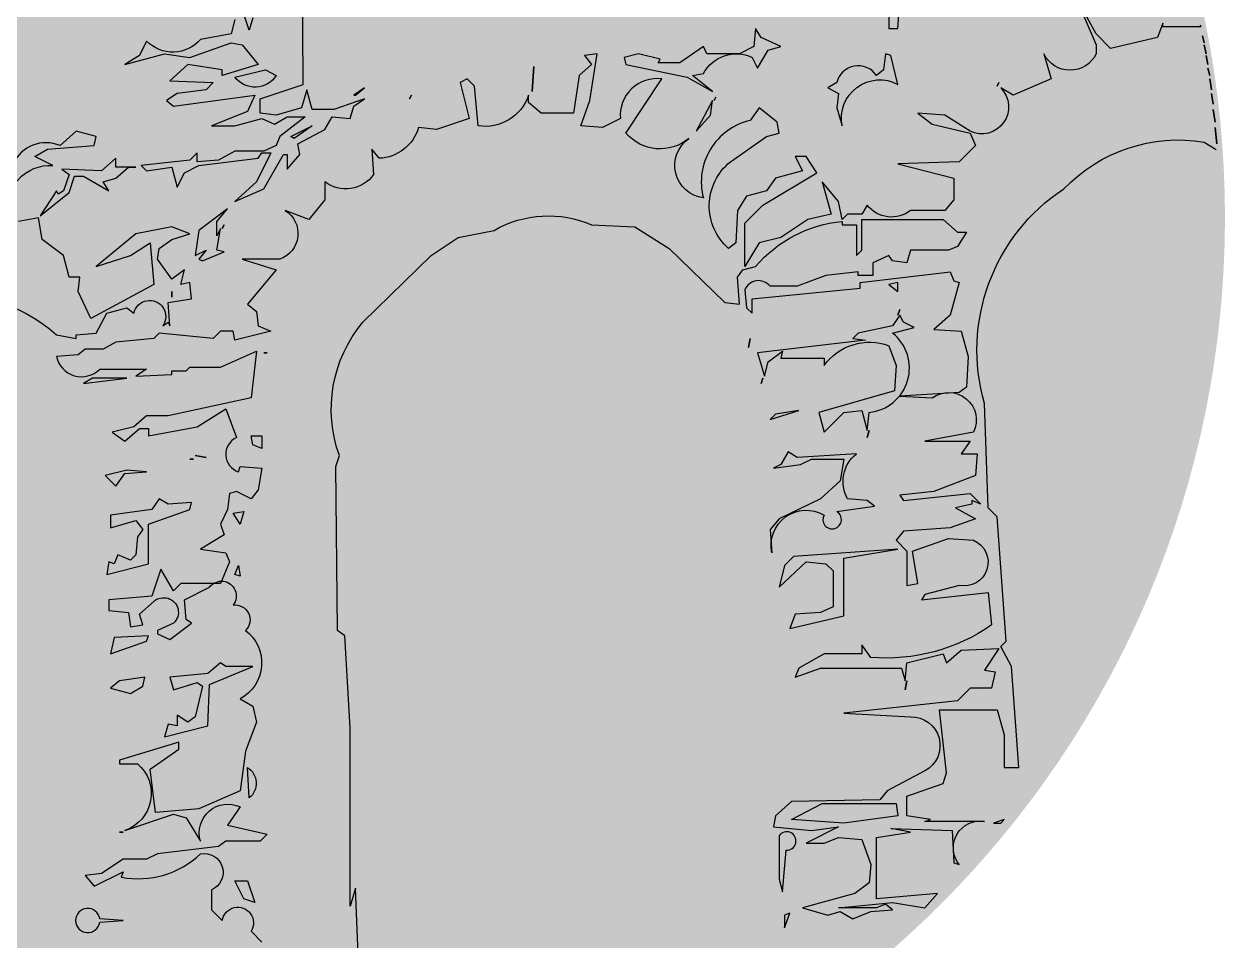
# Model space of a CAD drawing. Header units: millimetres. Extents: x -2368 to 4502, y -1988 to 2217.
# Drawn here: x 4152.8 to 4213.7, y -1359.2 to -1312.7 of the extents above; entities that cross this region are included whole.
import ezdxf

# ---------------------------------------------------------------- set-up
doc = ezdxf.new("R2010")
doc.units = ezdxf.units.MM
doc.header["$LTSCALE"] = 50
doc.layers.add('F-LOGO', color=7, linetype='Continuous')

# ---------------------------------------------------------------- blocks, each defined once
blk = doc.blocks.new('LOGO_CP')
at = {"layer": 'F-LOGO', "true_color": 0xfbb000}
h = blk.add_hatch(color=40, dxfattribs=at)
h.dxf.hatch_style = 1
h.paths.add_polyline_path([(41.34782747725466, 0.1697726814533667, 1), (-41.49464731943817, 0.1697726814533667, 1)])
at = {"layer": 'F-LOGO'}
h = blk.add_hatch(color=1, dxfattribs=at)
h.dxf.hatch_style = 1
h.paths.add_polyline_path([(17.99744998677625, 27.81429137538583), (15.09951177947141, 29.1806467340246, -0.02287315916025112), (14.88646703813492, 29.19695046367161), (14.88646703813492, 29.2810956750066), (9.907384758056194, 29.02595619771494, -0.09489473079373427), (9.099314827418763, 28.73170176029844), (8.315041806539282, 28.44611284306477), (8.28042917187986, 28.42880652573506), (8.26751588044999, 28.42880652573506), (6.670809302636824, 27.84737417939873), (6.667326902211698, 27.81429137538583), (6.473505883686357, 27.77552717168037), (2.44253524356236, 24.74171562363977), (0.5989897925151126, 21.36188229671921), (0.06128903596027158, 18.21249215117955), (-0.01552535783639541, 15.0631020056399), (-0.2459685392154825, 13.40981412576371), (-0.09233975162942443, 11.37601110354472), (-0.09233975162942443, 8.687507320766882), (0.432516630882219, 6.456867695093648), (2.058463274593578, 5.845374750401844), (1.981648880800548, 17.82842018221134, -0.176951), (5.284667813926262, 22.28365502224306, -0.2104109999999997), (12.04433446776738, 25.89393153054453), (14.11832310019736, 25.66348834916362), (19.18807309057729, 23.35905653535411), (19.57214505954607, 23.81994289811603), (19.6489594533391, 24.81853001743348), (20.18666020989394, 25.2026019864017), (19.72577384713577, 25.58667395536991, -0.01934600559222316), (19.742497606921, 25.73248017942199), (19.51701943576472, 26.00147168185577), (19.49533066575304, 25.81711713675093), (18.88081551540154, 26.66207546848107), (18.86387457659066, 26.78066204016869)])
h.paths.add_polyline_path([(0.6758041863081417, 20.28648078360817), (0.6758041863081417, 20.20966638981445), (0.4453610049290546, 20.28648078360817)], flags=16)
h = blk.add_hatch(color=1, dxfattribs=at)
h.dxf.hatch_style = 1
h.paths.add_polyline_path([(40.31203138383125, 8.303435351798667), (38.69892911416672, 8.303435351798667), (38.468485932784, 7.842548989036741), (35.32689907368103, 6.593260816211624, -0.0555786015986238), (35.07353839139387, 6.4912968355772), (32.32333442929438, 5.384488387640031), (32.12087308306718, 4.942752118217924, -0.2470058614961794), (31.67639203597855, 3.972969968547943), (30.36456738755578, 2.888020589346354), (29.7884594341026, 0.929253547608198), (29.89140655980509, -0.4090590865286554), (29.94208822168866, -0.4534055406774655), (30.32616019065744, -0.4534055406774655), (29.94208822168866, -1.0679206910267), (30.01890261548169, -2.604208566899672), (30.80470908935012, -6.179814981443256, -0.2748505626380442), (34.47413745551376, 1.390139910370124, -0.2472640000000004), (40.46566017142094, 3.387314149005134), (41.08017532176881, 3.003242180036806)])
h = blk.add_hatch(color=1, dxfattribs=at)
h.dxf.hatch_style = 1
h.paths.add_polyline_path([(16.19758880001381, 3.42385886838889), (14.52932430204373, 4.025189994545655), (13.88787991881463, 4.078643693147852), (13.94412404517561, 4.236127246952207), (12.88929279949798, 4.616344449703375), (10.87457738267176, 4.374234618976117, -0.1841088454290034), (9.509459472579236, 4.078643693147852), (9.497630184383068, 4.208765863283304), (8.084547871757875, 4.038954724372103), (4.780866091515691, 1.712979544502616, -0.03298036016500681), (4.624783956192459, 1.603089065658025), (0.9062473676872282, -2.066507810344147), (0.06128903596027158, -3.833238867598025), (0.6758041863081417, -4.678197199328279), (0.2917322173393586, -10.51609112764566), (0.1381034297533004, -11.43786385316952), (-0.1691541454224534, -11.82193582213773), (0.1997967968286503, -18.2849805073094, -0.1782043047812524), (0.1452498309786276, -19.49083022643066), (0.06128903596027158, -21.34692065255029), (0.6416979918153625, -26.13657729345976), (-0.01552535783639541, -29.02836003191537), (0.1255623042357001, -30.5521067822712), (0.2917322173393586, -30.71827669537565), (0.2917322173393586, -31.33279184572489), (0.1955031965458147, -31.30746841919955), (0.3685466111323872, -33.17633729677259), (-0.09233975162942443, -35.60646539133545), (-0.09233975162942443, -36.32572744231213), (-0.4764117205945695, -37.63157213680431), (-0.09233975162942443, -40.78096228234385), (4.326408251353769, -40.55628018049748), (4.286080694609609, -40.55051910096294), (4.439709482195667, -40.55051910096294), (4.362895088402636, -39.85918955682013), (4.20926630081658, -39.85918955682013), (4.20926630081658, -38.78378804370907), (4.439709482195667, -39.85918955682013), (4.670152663578392, -37.93882971197881), (4.286080694609609, -28.41384488156614), (4.055637513226884, -29.18198881950268), (4.055637513226884, -21.57736383393131), (3.825194331847797, -17.65982975045511), (3.517936756672043, -17.4293865690742), (3.441122362879014, -10.43927673385206), (3.59475115046871, -9.97839037109014, -0.2672160000000007), (4.593338269785363, -4.294125230360065), (7.512285233942293, -1.451992659994913), (8.664501140848639, -0.6838487220584835), (10.20078901672013, -0.3765911468837544, -0.2390249999999996), (14.34876628158008, -0.1461479655028484), (16.19231173262733, -0.2229623592965595), (17.65178521470579, -1.144735084820411), (20.03303142230788, -3.449166898629809), (20.64754657265939, -3.525981292423522), (19.92306163919192, -0.875499703717594, -0.03615575860154616), (19.72013902248499, -0.5937078125702442), (18.17544465226592, 1.55135790210096, -0.01057973389396014), (18.14088985785702, 1.599342996233474)])
h = blk.add_hatch(color=1, dxfattribs=at)
h.dxf.hatch_style = 1
h.paths.add_polyline_path([(-21.66551412748095, -31.87946227967864), (-21.88774849634365, -34.26848174494573), (-29.16658780252555, -28.83632404743121), (-28.82092303045146, -27.568886549836), (-28.51366545527935, -25.87896988637572), (-27.74552151734178, -18.35115929459795), (-27.13100636699028, -15.5090267242329), (-26.43967682284937, -13.3582236980107), (-26.28604803526332, -12.05237900351875), (-26.5164912166424, -10.13201915867745), (-25.74834727870848, -6.752185831756773), (-24.90338894697788, -4.985454774502781), (-24.10710227427125, -3.242503236531034), (-23.059843495927, -2.83465174828069), (-21.90762758902428, -1.682435841375934), (-20.37133971315279, -0.3765911468837544), (-18.48938706520721, 0.468367184846386), (-16.30017684208951, 1.159696728989104), (-14.02920192156898, 1.015968548617877), (-12.03697798654184, 1.006067941401909), (-10.30865412618232, 0.1227024127747995), (-9.079623825486577, -0.7606631158520809), (-7.927407918580228, -2.37376538551865), (-7.500069413896654, -3.676205756553543), (-7.163041737715046, -4.790270659125495), (-8.503217170235528, -4.797702893031497), (-9.52114758964535, -4.054845038138238), (-10.66461672638843, -3.518887741951801), (-12.02798253873561, -3.191975117171578), (-13.15544140016073, -3.143878507099826), (-15.09059635261883, -3.446998447420524), (-16.30017684208951, -3.67961008001083), (-18.65492037973535, -5.24943910510882), (-20.59215651470231, -8.215269206272467), (-21.13948365109036, -11.51467824696311), (-20.98240977569594, -13.22640871997083), (-20.67859728832491, -17.35257217528049), (-20.83222607591096, -20.04107595805834), (-21.29311243867642, -22.96002292221697), (-21.29311243867642, -25.6485267049947), (-21.60037001384853, -28.41384488156614)])
at = {"layer": 'F-LOGO', "color": 1}
for points in [[(-0.09233975162942443, 8.687507320766883), (-0.2459685392154825, 8.14980656421136), (-0.4764117205945695, 8.841136108354306)], [(27.02314125753173, 9.148393683528923), (27.02314125753173, 8.226620958005071), (27.40721322649688, 8.226620958005071), (27.48402762029354, 9.378836864909829)]]:
    blk.add_lwpolyline(points, dxfattribs=at)
for points in [[(-0.8604836895633525, 8.610692926973172), (-1.014112477153049, 7.996177776624165), (-2.319957171645456, 7.765734595243146, -0.439304), (-4.624388985454516, 7.688920201449548), (-4.931646560626632, 7.074405051100314), (-5.546161710978139, 6.690333082131986), (-3.856245047516949, 7.151219444893911), (-2.780843534407267, 6.997590657306603), (-1.014112477153049, 7.612105807655836), (-0.5532261143912365, 7.535291413862126), (0.1381034297533004, 6.690333082131986), (-1.398184446121831, 6.229446719370173), (-1.398184446121831, 6.459889900751079), (-2.857657928200297, 6.690333082131986), (-3.625801866134225, 5.999003537989154), (-1.782256415086976, 5.922189144195556), (-2.089513990262731, 5.614931569020939), (-3.318544290962108, 5.461302781433631), (-3.779430653723921, 5.154045206259013), (-3.472173078548166, 4.923602024877994), (-0.01552535783639541, 5.384488387640032), (-0.3227829330085117, 4.693158843497088), (-1.859070808883643, 4.078643693147853), (-0.8604836895633525, 4.078643693147853), (0.2917322173393586, 4.385901268322471), (0.8294329738941997, 4.155458086941565), (1.367133730452678, 4.462715662116182), (2.135277668386607, 4.462715662116182), (1.059876155276925, 3.61775733038604), (0.9062473676872282, 3.233685361417713), (0.3685466111323872, 3.003242180036806), (-0.8604836895633525, 3.003242180036806), (-1.55181323370789, 2.619170211068479), (-2.473585959231513, 2.542355817274881), (-2.473585959231513, 2.926427786243096), (-2.780843534407267, 2.619170211068479), (-4.854832166833603, 2.388727029687573), (-4.624388985454516, 2.158283848306667), (-3.548987472344833, 2.311912635893862), (-3.318544290962108, 1.466954304163723), (-3.011286715786355, 2.081469454512956), (-2.396771565438485, 2.388727029687573), (0.1381034297533004, 2.695984604862191), (0.2917322173393586, 2.926427786243096), (0.6758041863081417, 2.926427786243096), (0.06128903596027158, 1.697397485544741), (-0.8604836895633525, 0.8524391538146006), (0.3685466111323872, 1.390139910370124), (1.213504942862982, 2.849613392449612), (1.367133730452678, 2.849613392449612), (1.367133730452678, 2.235098242100378), (1.90483448700752, 2.849613392449612), (1.828020093210852, 3.31049975521131), (2.980236000117201, 3.925014905560545), (3.287493575292955, 4.462715662116182), (4.055637513226884, 4.385901268322471), (4.20926630081658, 4.923602024877994), (4.670152663578392, 5.230859600052611), (3.364307969085985, 4.7699732372908), (2.44253524356236, 4.7699732372908), (2.212092062179635, 5.614931569020939), (1.981648880800548, 4.84678763108451), (0.9062473676872282, 4.539530055909779), (0.2149178235463296, 4.616344449703376), (0.2149178235463296, 5.230859600052611), (2.058463274593578, 5.845374750401845), (1.981648880800548, 17.82842018221135, -0.176951)], [(40.29273345638421, 8.38939884679752), (40.31203138383125, 8.303435351798669), (38.69892911416672, 8.303435351798669), (38.69892911416672, 8.457064139385977), (38.468485932784, 7.842548989036743), (36.47131169415069, 7.381662626274931), (35.85679654379918, 7.996177776624165), (34.93502381827556, 9.686094440084446), (35.85679654379918, 7.535291413862126), (35.85679654379918, 7.151219444893911, -0.633039), (33.62917912378679, 7.151219444893911), (33.93643669895891, 6.075817931782751), (32.32333442929438, 5.384488387640032), (31.78563367273591, 5.691745962814649, -0.845224), (30.47978897824714, 3.848200511766947), (29.40438746513382, 4.539530055909779), (28.25217155823111, 4.616344449703376), (28.86668670857898, 4.155458086941565), (30.47978897824714, 3.771386117973236), (30.71023215962623, 3.233685361417713), (30.01890261548169, 2.542355817274881), (27.40721322649688, 2.465541423481284), (29.7884594341026, 1.85102627313205), (29.7884594341026, 0.929253547608198), (29.40438746513382, 0.4683671848463877), (27.94491398305535, 0.4683671848463877, -0.414998), (26.10136853200811, 0.698810366227292), (25.87092535062538, 0.3147383972589637), (25.25641020027751, 0.3147383972589637), (25.02596701889479, 0.08429521587805766), (24.87233823130873, 0.8524391538146006), (24.18100868716419, 1.697397485544741), (24.56508065613297, 0.3147383972589637), (23.56649353681632, 0.08429521587805766), (22.41427762990998, -0.6838487220584835), (21.49250490438635, -0.9142919034393913), (20.87798975403848, -1.91287902275684), (20.87798975403848, -0.06933357170924914), (21.64613369197604, 0.698810366227292), (23.9505655057851, 2.081469454512956), (23.4896791430233, 2.772798998655901), (23.02879278026148, 2.772798998655901), (23.3360503554336, 2.158283848306667), (22.18383444853089, 1.85102627313205), (21.7997624795621, 1.313325516576413), (20.95480414783151, 1.08288233519562), (20.57073217886272, 0.4683671848463877), (20.49391778506969, -0.9142919034393913), (20.18666020989394, -1.144735084820411, -0.467176), (20.26347460369061, 2.542355817274881), (21.7997624795621, 3.61775733038604), (22.33746323611694, 3.771386117973236), (22.26064884232391, 4.232272480735275), (21.49250490438635, 4.84678763108451), (21.10843293541756, 4.309086874528873, 0.422237), (19.11125869678426, 1.006067941401909, -0.686569), (18.49674354643639, 3.54094293659233, -0.410812), (15.80823976365854, 3.771386117973236), (17.34452763953004, 6.075817931782751, 0.4839850000000001), (15.57779658227582, 4.385901268322471), (14.80965264433826, 4.001829299354142), (13.88787991881463, 4.078643693147853), (14.27195188778342, 5.154045206259013), (14.57920946295917, 7.151219444893911), (14.04150870640433, 7.074405051100314), (14.34876628158008, 6.690333082131986), (13.8110655250216, 6.229446719370173), (13.58062234364252, 4.616344449703376), (12.19796325535708, 4.616344449703376), (11.6602624987986, 5.077230812465415), (11.6602624987986, 5.384488387640032, -0.363078), (9.509459472579236, 4.078643693147853), (9.35583068498954, 5.768560356608134), (9.048573109817422, 6.075817931782751), (8.74131553464167, 5.922189144195556), (9.125387503610453, 4.385901268322471), (7.742728415325017, 3.925014905560545), (6.974584477387451, 4.001829299354142, -0.320842), (5.284667813926262, 2.695984604862191), (4.977410238754146, 3.080056573830518), (5.054224632547175, 2.004655060719244, -0.428197), (2.980236000117201, 1.697397485544741), (2.980236000117201, 0.929253547608198), (2.288906455976302, 0.08429521587805766), (1.290319336656011, 0.4683671848463877, -0.626196), (1.059876155276925, -1.605621447582221), (-0.5532261143912365, -1.605621447582221), (0.9062473676872282, -2.066507810344147), (-0.3227829330085117, -3.525981292423522), (0.06128903596027158, -3.833238867598025), (0.1381034297533004, -4.447754017947259), (0.6758041863081417, -4.678197199328281), (-0.8604836895633525, -5.062269168296494), (-0.9372980833600194, -4.678197199328281), (-1.474998839914861, -4.678197199328281), (-1.782256415086976, -4.985454774502783), (-4.086688228899675, -4.755011593121878), (-4.317131410278762, -4.985454774502783), (-5.930233679946923, -5.139083562090205), (-6.467934436501762, -5.44634113726471), (-7.236078374439328, -5.44634113726471), (-7.543335949611444, -5.676784318645728), (-8.46510867513507, -5.753598712439327, 0.600394), (-6.621563224087822, -6.291299468994966), (-4.624388985454516, -6.291299468994966), (-5.085275348216328, -6.59855704416958), (-3.548987472344833, -6.521742650375868), (-3.548987472344833, -6.368113862788446), (-2.934472321993326, -6.368113862788446), (-2.780843534407267, -6.214485075201251), (-1.474998839914861, -6.214485075201251), (0.06128903596027158, -5.523155531058419), (-0.1691541454224534, -7.520329769693317), (-3.702616259930891, -8.28847370762986), (-4.624388985454516, -8.28847370762986), (-5.162089742009356, -8.749360070391672), (-6.083862467532979, -8.979803251772578), (-5.546161710978139, -9.363875220740907), (-4.931646560626632, -8.826174464185383), (-4.547574591661486, -8.826174464185383), (-4.547574591661486, -9.13343203936), (-2.473585959231513, -8.749360070391672), (-1.244555658532136, -7.981216132455243), (-0.7836692957703235, -9.210246433153712, 0.690856), (-0.7068549019772945, -10.66971991523297), (-0.6300405081842655, -10.43927673385207), (0.2917322173393586, -10.51609112764566), (0.1381034297533004, -11.43786385316952), (-0.1691541454224534, -11.82193582213773), (-0.7836692957703235, -11.51467824696311), (-1.090926870946078, -11.59149264075671), (-1.167741264739107, -12.28282218489965), (-1.474998839914861, -12.89733733524878), (-1.321370052328802, -13.3582236980107), (-2.319957171645456, -13.97273884835994), (-1.244555658532136, -14.12636763594725), (-1.090926870946078, -14.51043960491546), (-1.474998839914861, -15.43221233043931), (-3.16491550337605, -15.43221233043931), (-3.472173078548166, -15.73946990561392), (-4.009873835103008, -14.81769718009008), (-4.39394580407179, -15.96991308699483), (-6.237491255119039, -16.12354187458214), (-6.237491255119039, -16.58442823734406), (-5.39253292339208, -16.66124263113767), (-5.315718529595415, -17.2757577814869), (-4.778017773040573, -17.1989433876933), (-4.931646560626632, -16.73805702493137), (-4.317131410278762, -16.20035626837574, -1.004358), (-3.472173078548166, -17.12212899389959), (-4.163502622692704, -17.4293865690742), (-4.163502622692704, -17.58301535666152), (-3.625801866134225, -17.81345853804243), (-2.704029140610601, -17.12212899389959), (-2.934472321993326, -16.96850020631229), (-3.011286715786355, -16.12354187458214), (-1.935885202676672, -15.58584111802662, -1.018546), (-0.9372980833600194, -16.35398505596305, -0.726111), (-0.3995973268015407, -17.4293865690742, -0.54208), (-0.6300405081842655, -20.34833353323295), (-0.09233975162942443, -20.65559110840758), (0.06128903596027158, -21.34692065255029), (-0.3995973268015407, -22.57595095324876), (-0.6300405081842655, -24.26586761670904), (-2.396771565438485, -25.03401155464558), (-4.240317016485733, -25.18764034223289), (-4.470760197868458, -23.3440948911853), (-3.24172989716908, -22.49913655945516), (-3.24172989716908, -22.19187898428055), (-5.776604892357227, -22.96002292221697), (-5.776604892357227, -23.11365170980428), (-5.008460954423297, -23.11365170980428, -0.581118), (-5.546161710978139, -25.95578428016932), (-3.472173078548166, -25.2644547360266), (-2.934472321993326, -25.4180835236138), (-2.319957171645456, -26.41667064293124, -0.656891), (-0.6300405081842655, -24.95719716085198), (-1.167741264739107, -25.72534109878841), (0.5221753987220836, -26.10941306775663), (0.2149178235463296, -26.41667064293124), (-1.244555658532136, -26.41667064293124), (-1.55181323370789, -26.64711382431226), (-4.163502622692704, -26.95437139948688), (-4.624388985454516, -27.18481458086779), (-5.622976104771168, -27.18481458086779), (-6.544748830294793, -27.79932973121702), (-7.236078374439328, -27.87614412501062), (-6.852006405470545, -28.33703048777254), (-5.622976104771168, -27.72251533742331), (-5.699790498564196, -27.95295851880422, 0.239765), (-2.319957171645456, -26.95437139948688, -0.904474), (-1.859070808883643, -28.49065927535985), (-1.859070808883643, -29.33561760708999), (-1.398184446121831, -29.79650396985192, -1.230789), (-0.1691541454224534, -30.25739033261373), (0.2917322173393586, -30.71827669537566)], [(-14.30300260345257, -3.295538111042504, -0.243045), (-8.46510867513507, -4.831825986915588), (-7.620150343408111, -4.985454774502783), (-7.620150343408111, -4.831825986915588), (-6.775192011677516, -4.755011593121878), (-6.314305648915706, -3.910053261391738), (-5.469347317185111, -3.67961008001083), (-5.162089742009356, -3.910053261391738, -1.234312), (-3.933059441309978, -4.447754017947259), (-3.702616259930891, -4.294125230360065), (-3.625801866134225, -4.447754017947259), (-3.702616259930891, -3.449166898629811), (-2.704029140610601, -3.295538111042504), (-2.780843534407267, -2.604208566899672), (-3.16491550337605, -2.681022960693383), (-3.011286715786355, -2.066507810344147), (-3.548987472344833, -2.450579779312363), (-4.163502622692704, -1.605621447582221), (-4.086688228899675, -1.144735084820411), (-3.548987472344833, -0.7606631158520809), (-2.780843534407267, -0.5302199344711749), (-3.548987472344833, -0.2229623592965595), (-5.085275348216328, -0.5302199344711749), (-6.775192011677516, -1.91287902275684), (-5.315718529595415, -1.451992659994913), (-4.470760197868458, -0.9142919034393913), (-4.317131410278762, -2.681022960693383), (-7.005635193056605, -4.140496442772644), (-7.543335949611444, -2.988280535867885), (-7.466521555818415, -2.37376538551865), (-7.927407918580228, -2.37376538551865), (-8.157851099962954, -1.451992659994913), (-9.079623825486577, -0.7606631158520809), (-9.233252613072635, 0.1611096096717706), (-10.07821094479959, 0.007480822084348304)], [(-10.53909730756504, 0.2379240034654799, -0.486522), (-8.618737462724766, 2.388727029687573), (-9.386881400658693, 2.772798998655901), (-8.849180644103853, 3.080056573830518), (-6.852006405470545, 3.233685361417713), (-6.775192011677516, 3.61775733038604), (-7.620150343408111, 3.848200511766947), (-8.31147988754901, 3.233685361417713, 0.406448), (-10.30865412618232, 2.465541423481284)], [(4.670152663578392, -37.93882971197882), (4.286080694609609, -28.41384488156614), (4.055637513226884, -29.18198881950268), (4.055637513226884, -21.57736383393131), (3.825194331847797, -17.65982975045512), (3.517936756672043, -17.4293865690742), (3.441122362879014, -10.43927673385207), (3.59475115046871, -9.978390371090141, -0.267216), (4.593338269785363, -4.294125230360065), (7.512285233942293, -1.451992659994913), (8.664501140848639, -0.6838487220584835), (10.20078901672013, -0.3765911468837544, -0.239025), (14.34876628158008, -0.1461479655028484), (16.19231173262733, -0.2229623592965595), (17.65178521470579, -1.144735084820411), (20.03303142230788, -3.449166898629811), (20.64754657265939, -3.525981292423522), (20.57073217886272, -2.37376538551865), (20.80117536024545, -2.066507810344147), (21.33887611680029, -1.91287902275684, -0.192774), (25.02596701889479, 0.007480822084348304), (25.02596701889479, -0.1461479655028484), (25.64048216924629, -0.1461479655028484), (25.64048216924629, -1.451992659994913), (25.87092535062538, -1.221549478614008), (25.87092535062538, 0.08429521587805766), (29.32757307134079, 0.08429521587805766), (29.94208822168866, -0.4534055406774655), (30.32616019065744, -0.4534055406774655), (29.94208822168866, -1.0679206910267), (29.55801625271988, -1.221549478614008), (27.94491398305535, -1.221549478614008), (27.79128519546565, -1.759250235169416), (27.17677004511779, -1.682435841375934), (27.02314125753173, -1.451992659994913), (26.33181171338719, -1.759250235169416), (26.33181171338719, -2.296950991725053), (25.71729656303932, -2.296950991725053), (25.71729656303932, -2.143322204137746), (24.33463747475389, -2.296950991725053), (23.10560717405451, -2.757837354486979), (21.9533912671518, -2.757837354486979, 0.5711510000000001), (20.87798975403848, -2.911466142074287), (20.95480414783151, -3.67961008001083), (21.18524732921423, -3.910053261391738), (21.18524732921423, -3.295538111042504), (25.79411095683236, -2.83465174828069), (25.79411095683236, -2.604208566899672), (29.63483064651291, -2.143322204137746), (29.7884594341026, -2.527394173106075), (30.01890261548169, -2.604208566899672), (29.63483064651291, -3.986867655185447), (28.94350110237201, -4.601382805534683), (30.09571700927836, -4.678197199328281), (30.40297458445048, -5.753598712439327), (30.32616019065744, -7.059443406931392), (30.01890261548169, -7.289886588312411), (27.48402762029354, -7.443515375899606), (28.86668670857898, -7.520329769693317, -0.782208), (30.63341776583319, -8.979803251772578), (28.55942913340322, -9.363875220740907), (30.47978897824714, -9.363875220740907), (30.09571700927836, -9.90157597729643), (30.78704655341925, -9.90157597729643), (30.71023215962623, -10.82334870282028), (28.94350110237201, -11.51467824696311), (27.48402762029354, -11.66830703455042), (27.6376564078796, -11.89875021593144), (30.47978897824714, -11.59149264075671), (30.94067534100532, -12.05237900351875), (30.55660337204016, -11.89875021593144), (30.55660337204016, -12.05237900351875), (29.86527382789563, -12.20600779110594), (30.71023215962623, -12.66689415386787), (29.63483064651291, -13.05096612283609), (27.6376564078796, -13.20459491042351), (27.33039883270749, -13.58866687939161), (27.79128519546565, -14.04955324215353), (27.79128519546565, -15.50902672423291), (28.25217155823111, -15.43221233043931), (28.02172837684838, -14.04955324215353), (29.55801625271988, -13.51185248559801), (30.63341776583319, -13.58866687939161, -0.9098), (30.01890261548169, -15.50902672423291), (28.55942913340322, -15.89309869320123), (28.40580034581717, -16.12354187458214), (31.24793291618107, -15.81628429940753), (31.40156170377076, -17.1989433876933, -0.174666), (26.25499731959416, -18.58160247597897), (25.87092535062538, -18.04390171942345), (25.87092535062538, -18.42797368839166), (24.25782308095722, -18.42797368839166), (23.18242156784754, -19.04248883874089), (23.02879278026148, -19.42656080770911), (24.10419429337116, -19.04248883874089), (27.56084201408657, -19.04248883874089), (27.71447080167263, -19.58018959529642), (27.79128519546565, -18.81204565735987), (29.32757307134079, -18.42797368839166), (29.48120185892685, -18.81204565735987), (30.09571700927836, -18.27434490080434), (31.70881927894288, -18.19753050701064), (31.09430412859501, -19.11930323253449), (31.55519049135682, -19.1961176263282), (31.40156170377076, -19.88744717047103), (30.47978897824714, -19.88744717047103), (29.94208822168866, -20.42514792702655), (25.10278141269145, -20.96284868358208), (27.94491398305535, -21.11647747116938, -0.78918), (28.55942913340322, -23.4209092849789), (26.9463268637387, -24.26586761670904), (26.63906928856295, -24.64993958567737), (22.87516399267542, -24.72675397947096), (22.18383444853089, -25.3412691298202), (22.10702005473786, -25.80215549258212), (23.72012232440238, -25.95578428016932), (24.87233823130873, -25.80215549258212), (23.4896791430233, -26.49348503672496), (24.25782308095722, -26.49348503672496), (24.87233823130873, -26.26304185534394), (25.87092535062538, -26.33985624913765), (26.25499731959416, -27.41525776224869), (26.17818292580113, -28.18340170018524), (25.56366777544963, -28.64428806294716), (23.3360503554336, -29.25880321329628), (24.41145186854692, -29.5660607884709), (24.94915262510176, -29.41243200088359), (25.4868533816566, -29.71968957605821), (26.25499731959416, -29.41243200088359), (27.17677004511779, -29.33561760708999), (26.86951246994203, -29.10517442570897), (26.48544050097325, -29.25880321329628), (24.87233823130873, -29.25880321329628), (27.17677004511779, -29.02836003191538), (28.55942913340322, -29.25880321329628), (29.09712988995807, -28.64428806294716), (26.48544050097325, -28.87473124432807), (26.48544050097325, -26.26304185534394), (27.94491398305535, -26.03259867396303), (27.09995565132476, -25.87896988637572), (29.71164504030957, -25.95578428016932), (29.7884594341026, -27.3384433684551), (30.01890261548169, -27.41525776224869, -0.686844), (31.09430412859501, -25.5717123112011), (28.55942913340322, -25.5717123112011), (28.78987231478595, -25.49489791740751), (27.79128519546565, -25.3412691298202), (27.79128519546565, -24.49631079809006), (29.32757307134079, -23.95861004153442), (29.48120185892685, -23.49772367877261), (29.17394428375473, -20.80921989599477), (31.63200488514985, -20.80921989599477), (31.93926246032561, -21.88462140910593), (31.93926246032561, -23.26728049739159), (32.55377761067347, -23.26728049739159), (32.24652003549772, -18.96567444494718), (31.78563367273591, -18.12071611321704), (32.01607685411864, -17.89027293183614), (31.63200488514985, -12.59007976007427), (31.24793291618107, -12.20600779110594), (31.09430412859501, -7.750772951074223, -0.327874), (34.47413745551376, 1.390139910370124, -0.247264), (40.46566017142094, 3.387314149005135), (40.96534210834714, 3.075012938425232)]]:
    blk.add_lwpolyline(points, format="xyb", dxfattribs=at)
for points in [[(18.65037233402245, 6.229446719370173), (19.11125869678426, 6.306261113163657, -0.395216), (21.18524732921423, 6.997590657306603), (21.41569051059332, 6.536704294544791), (21.87657687335513, 7.304848232481219), (22.41427762990998, 7.458477020068528), (21.56931929818301, 7.842548989036743), (21.33887611680029, 8.226620958005071), (21.26206172300726, 7.458477020068528), (20.64754657265939, 7.151219444893911), (19.26488748437032, 7.151219444893911), (19.11125869678426, 7.458477020068528), (18.1126715774676, 6.767147475925697), (17.19089885194398, 6.767147475925697), (17.26771324573701, 6.920776263512892), (16.34594052021339, 7.151219444893911), (15.73142536986188, 6.997590657306603), (15.80823976365854, 6.690333082131986), (18.41992915264336, 6.152632325576462), (19.49533066575304, 5.538117175227228)], [(25.02596701889479, 4.078643693147853, -0.633047), (27.40721322649688, 5.845374750401845), (27.09995565132476, 7.074405051100314), (26.86951246994203, 7.151219444893911), (26.79269807614901, 6.459889900751079), (26.48544050097325, 6.229446719370173, 0.6510520000000001), (24.7955238375157, 5.922189144195556), (24.41145186854692, 5.691745962814649), (24.87233823130873, 5.461302781433631), (24.7955238375157, 4.84678763108451)], [(-0.8604836895633525, 6.152632325576462), (0.4453610049290546, 6.459889900751079), (0.9062473676872282, 6.229446719370173, -0.5220090000000001)], [(25.10278141269145, -8.134844920042552), (25.87092535062538, -8.05803052624884), (26.10136853200811, -8.90298885797898), (26.17818292580113, -8.134844920042552, 0.674635), (27.17677004511779, -4.755011593121878), (28.09854277064141, -4.524568411740972), (27.6376564078796, -4.294125230360065), (27.48402762029354, -3.986867655185447), (27.17677004511779, -4.447754017947259), (25.71729656303932, -4.755011593121878), (25.4868533816566, -4.985454774502783), (26.02455413821507, -5.062269168296494), (21.41569051059332, -5.599969924852019), (21.72294808576908, -6.59855704416958), (21.87657687335513, -5.984041893820347), (22.49109202370664, -5.523155531058419), (22.41427762990998, -5.830413106233037), (24.25782308095722, -5.830413106233037), (24.25782308095722, -6.13767068140754, -0.336603), (27.02314125753173, -5.2927123496774), (27.33039883270749, -6.13767068140754), (27.25358443891082, -7.2130721945187), (24.02737989957813, -8.134844920042552), (24.25782308095722, -8.979803251772578)], [(22.03020566094119, -14.12636763594725, -0.650436), (24.25782308095722, -12.51326536628056, 2.414214), (24.7955238375157, -12.35963657869325), (26.40862610718022, -12.12919339731235), (26.10136853200811, -11.89875021593144), (25.25641020027751, -11.82193582213773, -0.36949), (25.64048216924629, -9.90157597729643), (23.10560717405451, -10.05520476488374), (22.72153520508573, -9.824761583502832), (22.41427762990998, -10.36246234005825), (22.10702005473786, -10.51609112764566), (23.25923596164057, -10.36246234005825), (23.72012232440238, -10.13201915867745), (25.10278141269145, -10.13201915867745), (24.94915262510176, -11.05379188420119), (24.10419429337116, -11.82193582213773), (22.33746323611694, -12.66689415386787), (21.9533912671518, -13.12778051662979)], [(-0.2459685392154825, -24.57312519188365), (-0.3227829330085117, -23.26728049739159, -0.507343)], [(22.49109202370664, -28.56747366915345), (22.6447208112927, -26.80074261189946, 1.713316), (22.33746323611694, -26.18622746155034), (22.33746323611694, -28.02977291259793)], [(-6.621563224087822, -29.87331836364552), (-5.622976104771168, -29.79650396985192), (-6.621563224087822, -29.71968957605821, 13.360018)]]:
    blk.add_lwpolyline(points, format="xyb", close=True, dxfattribs=at)
for points in [[(40.46566017142094, 7.612105807655836), (40.38884577762427, 7.919363382830453), (40.46566017142094, 7.612105807655836)], [(40.54247456521397, 7.151219444893911), (40.46566017142094, 7.535291413862126), (40.54247456521397, 7.151219444893911)], [(40.61928895900699, 6.690333082131986), (40.54247456521397, 7.074405051100314), (40.61928895900699, 6.690333082131986)], [(11.8138912863883, 5.538117175227228), (11.89070568018133, 6.613518688338274), (11.8138912863883, 5.538117175227228)], [(40.69610335280002, 6.229446719370173), (40.61928895900699, 6.536704294544791), (40.69610335280002, 6.229446719370173)], [(4.670152663578392, 5.691745962814649), (4.20926630081658, 5.384488387640032), (4.286080694609609, 5.384488387640032)], [(31.63200488514985, 5.768560356608134), (31.70881927894288, 5.922189144195556), (31.63200488514985, 5.768560356608134)], [(40.77291774659306, 5.614931569020939), (40.69610335280002, 6.075817931782751), (40.77291774659306, 5.614931569020939)], [(6.590512508418668, 5.230859600052611), (6.667326902211698, 5.384488387640032), (6.590512508418668, 5.230859600052611)], [(18.80400112161214, 3.848200511766947), (19.41851627196002, 4.539530055909779), (19.49533066575304, 5.154045206259013)], [(19.57214505954607, 5.154045206259013), (19.6489594533391, 5.307673993846322), (19.57214505954607, 5.154045206259013)], [(40.84973214038973, 5.000416418671705), (40.77291774659306, 5.461302781433631), (40.84973214038973, 5.000416418671705)], [(40.92654653418275, 4.232272480735275), (40.84973214038973, 4.7699732372908), (40.92654653418275, 4.232272480735275)], [(1.674391305624795, 3.54094293659233), (1.520762518038737, 3.61775733038604), (2.44253524356236, 4.078643693147853)], [(41.00336092797578, 3.31049975521131), (40.92654653418275, 4.001829299354142), (41.00336092797578, 3.31049975521131)], [(-9.156438219279606, 0.2379240034654799), (-7.927407918580228, 1.236511122782815), (-7.69696473720114, 1.927840666925647), (-7.312892768232357, 1.927840666925647), (-6.237491255119039, 1.313325516576413), (-6.467934436501762, 1.697397485544741), (-5.930233679946923, 1.85102627313205), (-5.39253292339208, 2.311912635893862), (-5.085275348216328, 2.311912635893862), (-5.930233679946923, 2.311912635893862), (-5.930233679946923, 2.695984604862191), (-6.544748830294793, 2.158283848306667), (-8.234665493755982, 2.235098242100378), (-7.927407918580228, 2.004655060719244), (-8.157851099962954, 1.313325516576413), (-8.38829428134204, 1.159696728989104), (-8.46510867513507, 1.313325516576413)], [(-2.243142777852427, -1.682435841375934), (-1.321370052328802, -1.298363872407606), (-1.628627627500919, -1.221549478614008), (-1.474998839914861, -0.2997767530901569), (-1.628627627500919, -0.6070343282647741), (-1.628627627500919, 0.007480822084348304), (-1.167741264739107, 0.5451815786399834), (-2.396771565438485, -0.3765911468837544), (-2.550400353024543, -1.451992659994913), (-2.089513990262731, -1.221549478614008), (-2.396771565438485, -1.605621447582221)], [(-1.398184446121831, -0.2997767530901569), (-1.321370052328802, -0.1461479655028484), (-1.398184446121831, -0.2997767530901569)], [(-3.548987472344833, -3.218723717248906), (-3.548987472344833, -2.988280535867885), (-3.548987472344833, -3.218723717248906)], [(27.40721322649688, -2.988280535867885), (27.40721322649688, -2.604208566899672), (27.02314125753173, -2.681022960693383)], [(27.40721322649688, -3.986867655185447), (27.48402762029354, -3.756424473804314), (27.40721322649688, -3.986867655185447)], [(21.03161854162454, -5.369526743471109), (21.10843293541756, -4.985454774502783), (21.03161854162454, -5.369526743471109)], [(0.5221753987220836, -5.599969924852019), (0.3685466111323872, -5.599969924852019), (0.5221753987220836, -5.599969924852019)], [(-5.469347317185111, -6.675371437963177), (-6.928820799263574, -6.675371437963177), (-7.312892768232357, -6.905814619344083)], [(21.56931929818301, -6.905814619344083), (21.64613369197604, -6.675371437963177), (21.56931929818301, -6.905814619344083)], [(23.18242156784754, -8.05803052624884), (22.18383444853089, -8.211659313836149), (21.9533912671518, -8.442102495217055)], [(0.2917322173393586, -9.671132795915524), (-0.09233975162942443, -9.517504008328215), (-0.1691541454224534, -9.13343203936), (0.2917322173393586, -9.13343203936)], [(26.10136853200811, -9.210246433153712), (26.17818292580113, -8.90298885797898), (26.10136853200811, -9.210246433153712)], [(-2.627214746817571, -10.13201915867745), (-2.780843534407267, -10.13201915867745), (-2.627214746817571, -10.13201915867745)], [(-2.089513990262731, -10.05520476488374), (-2.550400353024543, -9.978390371090141), (-2.089513990262731, -10.05520476488374)], [(-5.930233679946923, -11.28423506558221), (-5.546161710978139, -10.74653430902668), (-4.624388985454516, -10.66971991523297), (-5.469347317185111, -10.59290552143938), (-6.391120042708733, -10.82334870282028)], [(-6.314305648915706, -15.04814036147098), (-4.547574591661486, -14.58725399870917), (-4.547574591661486, -12.89733733524878), (-2.780843534407267, -12.28282218489965), (-2.704029140610601, -11.97556460972504), (-3.702616259930891, -12.05237900351875), (-4.086688228899675, -11.82193582213773), (-4.39394580407179, -12.28282218489965), (-6.16067686132601, -12.51326536628056), (-6.16067686132601, -13.05096612283609), (-5.085275348216328, -12.74370854766158), (-4.778017773040573, -13.12778051662979), (-5.008460954423297, -13.43503809180441), (-5.085275348216328, -14.20318202974084), (-5.315718529595415, -14.43362521112186), (-5.853419286150256, -14.20318202974084), (-6.00704807373995, -14.58725399870917), (-6.237491255119039, -14.51043960491546)], [(-0.6300405081842655, -12.89733733524878), (-0.9372980833600194, -12.43645097248696), (-0.4764117205945695, -12.35963657869325)], [(22.79834959887875, -17.3525721752805), (25.10278141269145, -16.81487141872498), (25.10278141269145, -14.35681081732815), (27.40721322649688, -13.97273884835994), (22.95197838646845, -14.27999642353455), (22.56790641749967, -14.66406839250276), (22.33746323611694, -15.58584111802662), (23.4896791430233, -14.51043960491546), (24.33463747475389, -14.58725399870917), (24.641895049926, -14.89451157388367), (24.641895049926, -16.43079944975676), (24.10419429337116, -16.66124263113767), (23.02879278026148, -16.73805702493137)], [(-0.6300405081842655, -15.12495475526469), (-0.8604836895633525, -15.04814036147098), (-0.7068549019772945, -14.66406839250276)], [(-4.624388985454516, -17.89027293183614), (-4.547574591661486, -17.65982975045512), (-6.00704807373995, -17.73664414424883), (-6.16067686132601, -18.42797368839166)], [(-3.856245047516949, -21.96143580289952), (-2.012699596469701, -21.50054944013772), (-1.935885202676672, -19.73381838288373), (-0.09233975162942443, -18.96567444494718), (-1.244555658532136, -18.96567444494718), (-1.474998839914861, -18.81204565735987), (-2.012699596469701, -19.2729320201218), (-3.625801866134225, -19.42656080770911), (-3.472173078548166, -19.96426156426463), (-2.473585959231513, -19.65700398909001), (-2.243142777852427, -19.81063277667732), (-2.550400353024543, -21.11647747116938), (-2.857657928200297, -21.34692065255029), (-3.318544290962108, -21.03966307737578), (-3.318544290962108, -21.50054944013772), (-3.702616259930891, -21.423735046344)], [(-5.315718529595415, -20.11789035185194), (-4.778017773040573, -19.81063277667732), (-4.701203379247545, -19.42656080770911), (-5.776604892357227, -19.58018959529642), (-6.16067686132601, -19.88744717047103)], [(27.71447080167263, -19.96426156426463), (27.79128519546565, -19.58018959529642), (27.71447080167263, -19.96426156426463)], [(25.10278141269145, -25.6485267049947), (22.87516399267542, -25.49489791740751), (24.18100868716419, -24.80356837326456), (27.33039883270749, -24.80356837326456), (27.40721322649688, -25.3412691298202)], [(31.93926246032561, -25.49489791740751), (31.4783760975638, -25.6485267049947), (31.78563367273591, -25.6485267049947)], [(-5.622976104771168, -26.03259867396303), (-5.776604892357227, -26.03259867396303), (-5.622976104771168, -26.03259867396303)], [(-0.4764117205945695, -28.87473124432807), (-0.8604836895633525, -28.10658730639152), (-0.3227829330085117, -28.10658730639152), (-0.01552535783639541, -29.02836003191538)], [(22.56790641749967, -30.10376154502654), (22.79834959887875, -29.4892463946773), (22.56790641749967, -29.5660607884709)]]:
    blk.add_lwpolyline(points, close=True, dxfattribs=at)

msp = doc.modelspace()

# ---------------------------------------------------------------- block references
at = {"layer": 'F-LOGO', "xscale": 1.188858461142835, "yscale": 1.188858461142835, "zscale": 1.188858461142835}
msp.add_blockref('LOGO_CP', (4164.543801544991, -1322.732864058184), dxfattribs=at)

doc.saveas('drawing.dxf')
